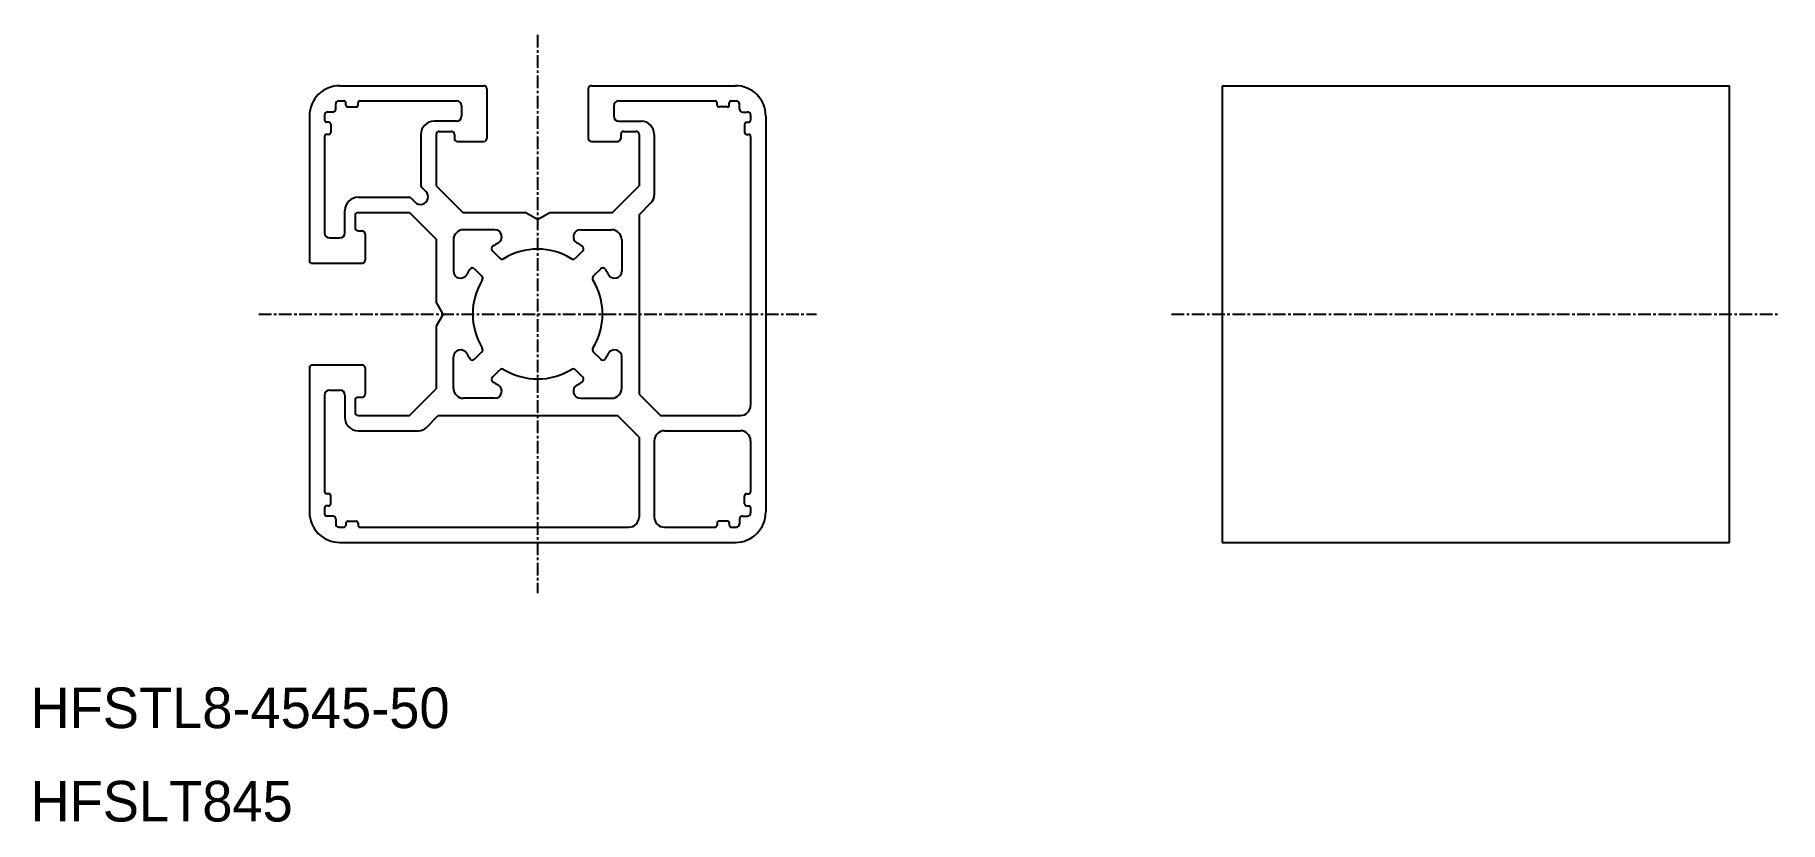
# Model space of a CAD drawing. Extents: x 0 to 172, y 0 to 78.
import ezdxf

# ---------------------------------------------------------------- set-up
doc = ezdxf.new("R2010")
doc.units = 0
doc.linetypes.add('CENTER', pattern=[2, 1.25, -0.25, 0.25, -0.25])
doc.layers.get('0').update_dxf_attribs({"linetype": 'CONTINUOUS'})
doc.layers.add('CENTER', color=1, linetype='CENTER')

msp = doc.modelspace()

# ---------------------------------------------------------------- linework, layer by layer
at = {"color": 7, "linetype": 'CONTINUOUS'}
for p, q in [((30.5, 72.5), (44.7, 72.5)), ((55.3, 72.5), (69.5, 72.5)), ((117.5, 72.5), (117.5, 27.5)), ((117.5, 72.5), (167.5, 72.5)), ((167.5, 27.5), (167.5, 72.5)), ((30.1, 70.2), (30.1, 70.7)), ((30.4, 71), (30.9, 71)), ((31.1, 70.6), (31.1, 70.8)), ((32.3, 70.6), (32.3, 70.8)), ((32.5, 71), (42, 71)), ((45, 72.2), (45, 67.3)), ((55, 72.2), (55, 67.3)), ((58, 71), (67.5, 71)), ((67.7, 70.6), (67.7, 70.8)), ((68.9, 70.6), (68.9, 70.8)), ((69.1, 71), (69.6, 71)), ((69.9, 70.2), (69.9, 70.7)), ((27.5, 69.5), (27.5, 55.3)), ((29, 69.6), (29, 69.1)), ((29.4, 68.9), (29.2, 68.9)), ((29.8, 69.9), (29.3, 69.9)), ((31.3, 70.4), (32.1, 70.4)), ((42, 69), (39.8, 69)), ((42.5, 70.5), (42.5, 69.5)), ((57.5, 70.5), (57.5, 69.5)), ((58, 69), (60.2, 69)), ((68.7, 70.4), (67.9, 70.4)), ((70.2, 69.9), (70.7, 69.9)), ((70.6, 68.9), (70.8, 68.9)), ((71, 69.6), (71, 69.1)), ((72.5, 69.5), (72.5, 30.5)), ((29, 67.5), (29, 58)), ((29.4, 67.7), (29.2, 67.7)), ((29.6, 68.7), (29.6, 67.9)), ((38.5, 67.7), (38.5, 62.68)), ((40, 67.7), (40, 62.62)), ((40.3, 68), (41.5, 68)), ((41.8, 67.7), (41.8, 67.3)), ((58.2, 67.7), (58.2, 67.3)), ((58.5, 68), (59.7, 68)), ((60, 67.7), (60, 62.62)), ((61.5, 67.7), (61.5, 61.7)), ((70.4, 68.7), (70.4, 67.9)), ((70.6, 67.7), (70.8, 67.7)), ((71, 67.5), (71, 41)), ((42.1, 67), (44.7, 67)), ((55.3, 67), (57.9, 67)), ((38.59, 62.47), (38.98, 62.08)), ((40, 62.62), (42.62, 60)), ((57.38, 60), (60, 62.62)), ((32.3, 61.5), (37.32, 61.5)), ((37.53, 61.41), (37.92, 61.02)), ((60, 59.79), (61.21, 60.99)), ((31, 58), (31, 60.2)), ((32, 59.7), (32, 58.5)), ((32.3, 60), (37.38, 60)), ((37.38, 60), (40, 57.38)), ((42.62, 60), (48.79, 60)), ((50, 59.3), (48.79, 60)), ((50, 59.3), (51.21, 60)), ((51.21, 60), (57.38, 60)), ((60, 59.79), (60, 42.12)), ((29.5, 57.5), (30.5, 57.5)), ((32.3, 58.2), (32.7, 58.2)), ((33, 57.9), (33, 55.3)), ((40, 57.38), (40, 51.21)), ((41.7, 57.3), (41.7, 54.23)), ((45.77, 58.3), (42.7, 58.3)), ((54.23, 58.3), (57.3, 58.3)), ((58.3, 57.3), (58.3, 54.23)), ((45.55, 56.22), (46.27, 55.49)), ((54.45, 56.22), (53.73, 55.49)), ((27.8, 55), (32.7, 55)), ((43.78, 54.45), (44.51, 53.73)), ((56.22, 54.45), (55.49, 53.73)), ((40.7, 50), (40, 51.21)), ((40.7, 50), (40, 48.79)), ((40, 48.79), (40, 42.62)), ((27.8, 45), (32.7, 45)), ((41.7, 42.7), (41.7, 45.77)), ((43.78, 45.55), (44.51, 46.27)), ((56.22, 45.55), (55.49, 46.27)), ((58.3, 42.7), (58.3, 45.77)), ((27.5, 44.7), (27.5, 30.5)), ((33, 44.7), (33, 42.1)), ((45.55, 43.78), (46.27, 44.51)), ((54.45, 43.78), (53.73, 44.51)), ((29, 42), (29, 32.5)), ((29.5, 42.5), (30.5, 42.5)), ((31, 42), (31, 39.8)), ((32, 41.5), (32, 40.3)), ((32.3, 41.8), (32.7, 41.8)), ((37.38, 40), (40, 42.62)), ((45.77, 41.7), (42.7, 41.7)), ((54.23, 41.7), (57.3, 41.7)), ((60, 42.12), (62.12, 40)), ((32.3, 40), (37.38, 40)), ((39.01, 38.79), (40.21, 40)), ((40.21, 40), (57.88, 40)), ((60, 37.88), (57.88, 40)), ((62.12, 40), (70, 40)), ((32.3, 38.5), (38.3, 38.5)), ((60, 37.88), (60, 30)), ((62.5, 38.5), (70, 38.5)), ((61.5, 37.5), (61.5, 30)), ((71, 37.5), (71, 32.5)), ((29.4, 32.3), (29.2, 32.3)), ((29.4, 31.1), (29.2, 31.1)), ((29.6, 31.3), (29.6, 32.1)), ((70.4, 31.3), (70.4, 32.1)), ((70.6, 32.3), (70.8, 32.3)), ((70.6, 31.1), (70.8, 31.1)), ((29, 30.9), (29, 30.3)), ((29.8, 30.1), (29.2, 30.1)), ((30.1, 29.8), (30.1, 29.3)), ((31.1, 29.4), (31.1, 29.2)), ((31.3, 29.6), (32.1, 29.6)), ((32.3, 29.4), (32.3, 29.2)), ((67.7, 29.4), (67.7, 29.2)), ((68.7, 29.6), (67.9, 29.6)), ((68.9, 29.4), (68.9, 29.2)), ((69.9, 29.8), (69.9, 29.3)), ((70.2, 30.1), (70.7, 30.1)), ((71, 30.9), (71, 30.4)), ((30.4, 29), (30.9, 29)), ((32.5, 29), (59, 29)), ((62.5, 29), (67.5, 29)), ((69.1, 29), (69.6, 29)), ((30.5, 27.5), (69.5, 27.5)), ((117.5, 27.5), (167.5, 27.5))]:
    msp.add_line(p, q, dxfattribs=at)
for centre, radius, start, end in [((30.5, 69.5), 3, 90, 180), ((44.7, 72.2), 0.3, 0, 90), ((55.3, 72.2), 0.3, 90, 180), ((69.5, 69.5), 3, 0, 90), ((30.4, 70.7), 0.3, 90, 180), ((30.9, 70.8), 0.2, 0, 90), ((31.3, 70.6), 0.2, 180, 270), ((32.1, 70.6), 0.2, 270, 0), ((32.5, 70.8), 0.2, 90, 180), ((42, 70.5), 0.5, 0, 90), ((58, 70.5), 0.5, 90, 180), ((67.5, 70.8), 0.2, 0, 90), ((67.9, 70.6), 0.2, 180, 270), ((68.7, 70.6), 0.2, 270, 0), ((69.1, 70.8), 0.2, 90, 180), ((69.6, 70.7), 0.3, 0, 90), ((29.3, 69.6), 0.3, 90, 180), ((29.2, 69.1), 0.2, 180, 270), ((29.4, 68.7), 0.2, 0, 90), ((29.8, 70.2), 0.3, 270, 360), ((39.8, 67.7), 1.3, 90, 180), ((42, 69.5), 0.5, 270, 0), ((58, 69.5), 0.5, 180, 270), ((60.2, 67.7), 1.3, 0, 90), ((70.2, 70.2), 0.3, 180, 270), ((70.6, 68.7), 0.2, 90, 180), ((70.7, 69.6), 0.3, 0, 90), ((70.8, 69.1), 0.2, 270, 0), ((29.2, 67.5), 0.2, 90, 180), ((29.4, 67.9), 0.2, 270, 0), ((40.3, 67.7), 0.3, 90, 180), ((41.5, 67.7), 0.3, 0, 90), ((42.1, 67.3), 0.3, 180, 270), ((44.7, 67.3), 0.3, 270, 0), ((55.3, 67.3), 0.3, 180, 270), ((57.9, 67.3), 0.3, 270, 0), ((58.5, 67.7), 0.3, 90, 180), ((59.7, 67.7), 0.3, 0, 90), ((70.6, 67.9), 0.2, 180, 270), ((70.8, 67.5), 0.2, 0, 90), ((38.45, 61.55), 0.75, 224.8703, 45), ((38.8, 62.68), 0.3, 180, 225), ((32.3, 60.2), 1.3, 90, 179.9999), ((37.32, 61.2), 0.3, 45, 90), ((60.5, 61.7), 1, 315, 0), ((32.3, 59.7), 0.3, 90, 180), ((29.5, 58), 0.5, 180, 270), ((30.5, 58), 0.5, 270, 359.9999), ((32.3, 58.5), 0.3, 180, 270), ((32.7, 57.9), 0.3, 0, 90), ((42.7, 57.3), 1, 90, 180), ((50, 50), 8, 119.1246, 123.3871), ((45.77, 57.6), 0.7, 299.1246, 90), ((54.23, 57.6), 0.7, 90, 240.8754), ((50, 50), 8, 56.6129, 60.8754), ((57.3, 57.3), 1, 0, 90), ((27.8, 55.3), 0.3, 180, 270), ((32.7, 55.3), 0.3, 270, 0), ((45.76, 56.43), 0.3, 123.3871, 225), ((46.49, 55.71), 0.3, 225, 301.6238), ((50, 50), 6.4, 58.3762, 121.6238), ((53.51, 55.71), 0.3, 238.3762, 315), ((54.24, 56.43), 0.3, 315, 56.6129), ((42.4, 54.23), 0.7, 180, 330.8754), ((50, 50), 8, 146.6129, 150.8754), ((43.57, 54.24), 0.3, 45, 146.6129), ((50, 50), 6.4, 148.3762, 211.6238), ((44.29, 53.51), 0.3, 328.3762, 45), ((55.71, 53.51), 0.3, 135, 211.6238), ((50, 50), 6.4, 328.3762, 31.6238), ((56.43, 54.24), 0.3, 33.3871, 135), ((50, 50), 8, 29.1246, 33.3871), ((57.6, 54.23), 0.7, 209.1246, 0), ((42.4, 45.77), 0.7, 29.1246, 180), ((44.29, 46.49), 0.3, 315, 31.6238), ((55.71, 46.49), 0.3, 148.3762, 224.9999), ((57.6, 45.77), 0.7, 0, 150.8754), ((27.8, 44.7), 0.3, 90, 180), ((32.7, 44.7), 0.3, 0, 90), ((50, 50), 8, 209.1246, 213.3871), ((43.57, 45.76), 0.3, 213.3871, 315), ((56.43, 45.76), 0.3, 224.9999, 326.6129), ((50, 50), 8, 326.6129, 330.8754), ((45.76, 43.57), 0.3, 135, 236.6129), ((50, 50), 8, 236.6129, 240.8754), ((46.49, 44.29), 0.3, 58.3762, 135), ((50, 50), 6.4, 238.3762, 301.6238), ((53.51, 44.29), 0.3, 45, 121.6238), ((50, 50), 8, 299.1246, 303.3871), ((54.24, 43.57), 0.3, 303.3871, 45), ((29.5, 42), 0.5, 90, 180), ((30.5, 42), 0.5, 0, 90), ((32.3, 41.5), 0.3, 90, 180), ((32.7, 42.1), 0.3, 270, 0), ((42.7, 42.7), 1, 180, 270), ((45.77, 42.4), 0.7, 270, 60.8754), ((54.23, 42.4), 0.7, 119.1246, 270), ((57.3, 42.7), 1, 270, 0), ((32.3, 39.8), 1.3, 180, 270), ((32.3, 40.3), 0.3, 180, 270), ((70, 41), 1, 270, 0), ((38.3, 39.5), 1, 270, 315), ((62.5, 37.5), 1, 90, 180), ((70, 37.5), 1, 0, 90), ((29.2, 32.5), 0.2, 180, 270), ((29.2, 30.9), 0.2, 90, 180), ((29.4, 32.1), 0.2, 0, 90), ((29.4, 31.3), 0.2, 270, 0), ((70.6, 32.1), 0.2, 90, 180), ((70.6, 31.3), 0.2, 180, 270), ((70.8, 32.5), 0.2, 270, 0), ((70.8, 30.9), 0.2, 0, 90), ((30.5, 30.5), 3, 180, 270), ((29.2, 30.3), 0.2, 180, 270.0002), ((29.8, 29.8), 0.3, 0, 90), ((30.4, 29.3), 0.3, 180, 270), ((31.3, 29.4), 0.2, 90, 180), ((32.1, 29.4), 0.2, 0, 90), ((59, 30), 1, 270, 0), ((62.5, 30), 1, 180, 270), ((67.9, 29.4), 0.2, 90, 180), ((68.7, 29.4), 0.2, 0, 90), ((69.5, 30.5), 3, 270, 0), ((69.6, 29.3), 0.3, 270, 0), ((70.2, 29.8), 0.3, 90, 180), ((70.7, 30.4), 0.3, 270, 0), ((30.9, 29.2), 0.2, 270, 0), ((32.5, 29.2), 0.2, 180, 270), ((67.5, 29.2), 0.2, 270, 0), ((69.1, 29.2), 0.2, 180, 270)]:
    msp.add_arc(centre, radius, start, end, dxfattribs=at)
at = {"layer": 'CENTER', "color": 1, "linetype": 'CENTER'}
for p, q in [((50, 77.5), (50, 22.5)), ((22.5, 50), (77.5, 50)), ((112.5, 50), (172.5, 50))]:
    msp.add_line(p, q, dxfattribs=at)

# ---------------------------------------------------------------- texts
at = {"color": 7, "linetype": 'CONTINUOUS'}
for s, p in [('HFSTL8-4545-50', (0, 9.2)), ('HFSLT845', (0, 0))]:
    msp.add_text(s, height=4, dxfattribs=at).set_placement(p)

doc.saveas('drawing.dxf')
